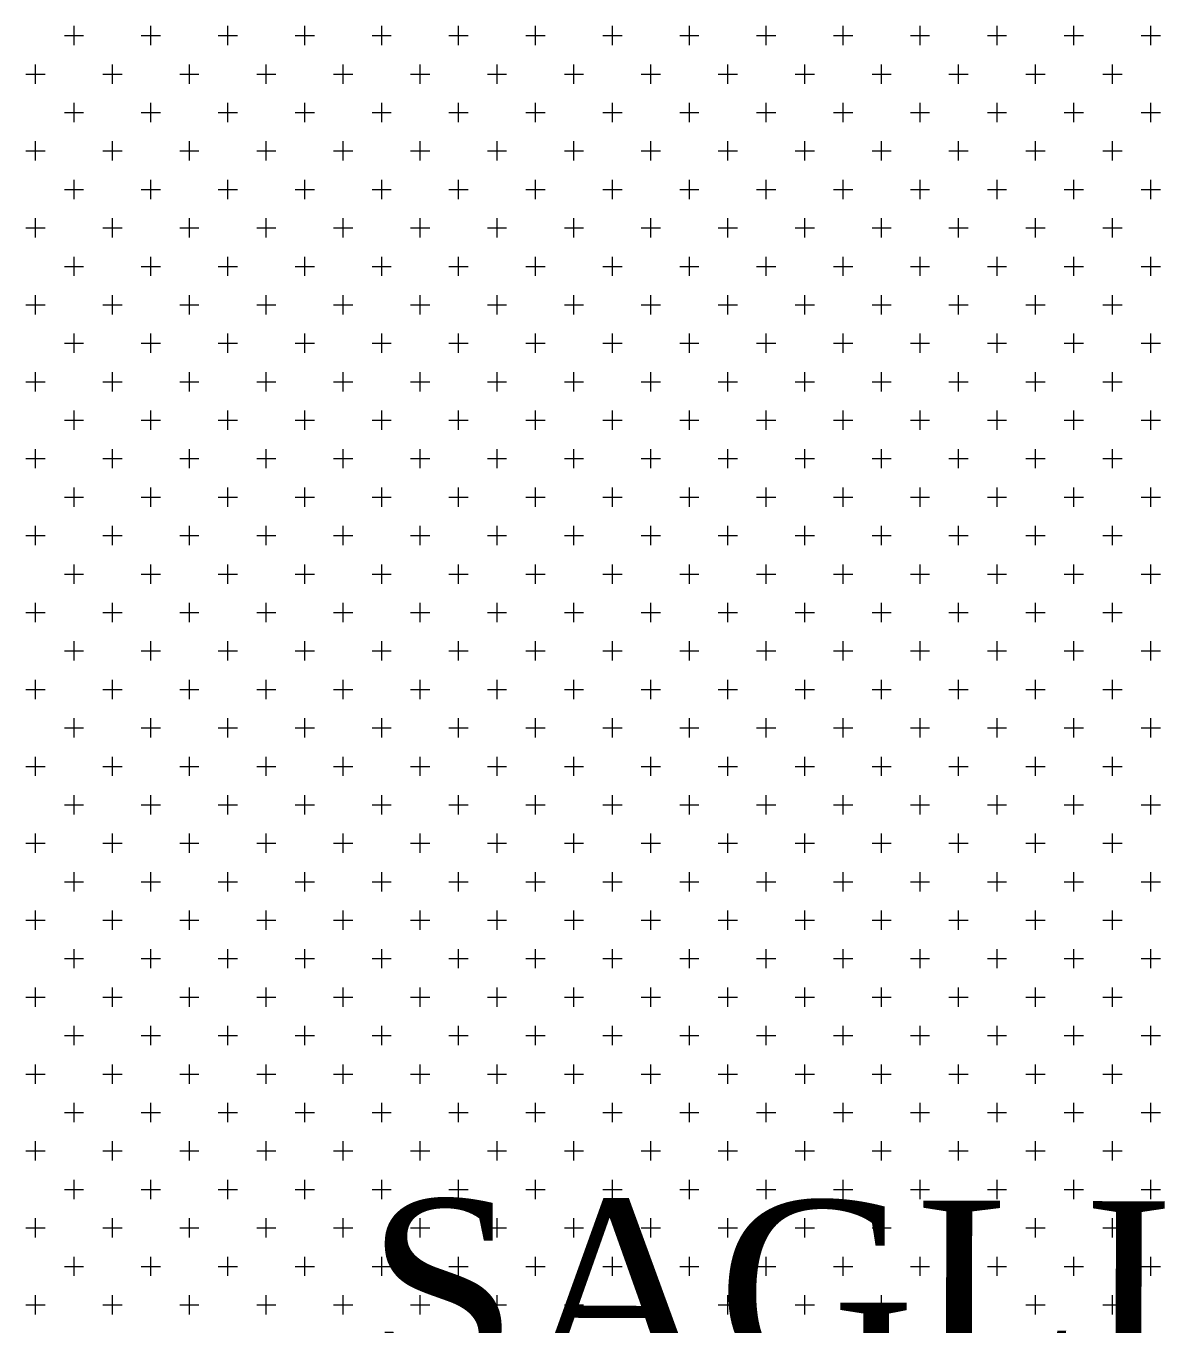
# Model space of a CAD drawing. Header units: metres. Extents: x 476631 to 477421, y 4483749 to 4484052.
# Drawn here: x 477095.18 to 477114.08, y 4483924.55 to 4483945.98 of the extents above; entities that cross this region are included whole.
import ezdxf

# ---------------------------------------------------------------- set-up
doc = ezdxf.new("R2010")
doc.units = ezdxf.units.M
doc.layers.add('PL_SAĞLIK', color=150, linetype='Continuous', lineweight=0)
doc.layers.add('SM_SEMBOL', color=18, linetype='Continuous', lineweight=0)
doc.styles.get("Standard").update_dxf_attribs({"font": 'TimesNewRoman.ttf'})

msp = doc.modelspace()

# ---------------------------------------------------------------- linework, layer by layer
at = {"layer": 'PL_SAĞLIK', "linetype": 'Continuous'}
for p, q in [((477095.82, 4483945.82), (477096.137, 4483945.82)), ((477095.979, 4483945.661), (477095.979, 4483945.979)), ((477097.09, 4483945.82), (477097.407, 4483945.82)), ((477097.249, 4483945.661), (477097.249, 4483945.979)), ((477098.36, 4483945.82), (477098.677, 4483945.82)), ((477098.519, 4483945.661), (477098.519, 4483945.979)), ((477099.63, 4483945.82), (477099.947, 4483945.82)), ((477099.789, 4483945.661), (477099.789, 4483945.979)), ((477100.9, 4483945.82), (477101.217, 4483945.82)), ((477101.059, 4483945.661), (477101.059, 4483945.979)), ((477102.17, 4483945.82), (477102.487, 4483945.82)), ((477102.329, 4483945.661), (477102.329, 4483945.979)), ((477103.44, 4483945.82), (477103.757, 4483945.82)), ((477103.599, 4483945.661), (477103.599, 4483945.979)), ((477104.71, 4483945.82), (477105.027, 4483945.82)), ((477104.869, 4483945.661), (477104.869, 4483945.979)), ((477105.98, 4483945.82), (477106.297, 4483945.82)), ((477106.139, 4483945.661), (477106.139, 4483945.979)), ((477107.25, 4483945.82), (477107.567, 4483945.82)), ((477107.409, 4483945.661), (477107.409, 4483945.979)), ((477108.52, 4483945.82), (477108.837, 4483945.82)), ((477108.679, 4483945.661), (477108.679, 4483945.979)), ((477109.79, 4483945.82), (477110.107, 4483945.82)), ((477109.949, 4483945.661), (477109.949, 4483945.979)), ((477111.06, 4483945.82), (477111.377, 4483945.82)), ((477111.219, 4483945.661), (477111.219, 4483945.979)), ((477112.33, 4483945.82), (477112.647, 4483945.82)), ((477112.489, 4483945.661), (477112.489, 4483945.979)), ((477113.6, 4483945.82), (477113.917, 4483945.82)), ((477113.759, 4483945.661), (477113.759, 4483945.979)), ((477095.185, 4483945.185), (477095.502, 4483945.185)), ((477095.344, 4483945.026), (477095.344, 4483945.344)), ((477096.455, 4483945.185), (477096.772, 4483945.185)), ((477096.614, 4483945.026), (477096.614, 4483945.344)), ((477097.725, 4483945.185), (477098.042, 4483945.185)), ((477097.884, 4483945.026), (477097.884, 4483945.344)), ((477098.995, 4483945.185), (477099.312, 4483945.185)), ((477099.154, 4483945.026), (477099.154, 4483945.344)), ((477100.265, 4483945.185), (477100.582, 4483945.185)), ((477100.424, 4483945.026), (477100.424, 4483945.344)), ((477101.535, 4483945.185), (477101.852, 4483945.185)), ((477101.694, 4483945.026), (477101.694, 4483945.344)), ((477102.805, 4483945.185), (477103.122, 4483945.185)), ((477102.964, 4483945.026), (477102.964, 4483945.344)), ((477104.075, 4483945.185), (477104.393, 4483945.185)), ((477104.234, 4483945.026), (477104.234, 4483945.344)), ((477105.345, 4483945.185), (477105.662, 4483945.185)), ((477105.504, 4483945.026), (477105.504, 4483945.344)), ((477106.615, 4483945.185), (477106.932, 4483945.185)), ((477106.774, 4483945.026), (477106.774, 4483945.344)), ((477107.885, 4483945.185), (477108.203, 4483945.185)), ((477108.044, 4483945.026), (477108.044, 4483945.344)), ((477109.155, 4483945.185), (477109.472, 4483945.185)), ((477109.314, 4483945.026), (477109.314, 4483945.344)), ((477110.425, 4483945.185), (477110.743, 4483945.185)), ((477110.584, 4483945.026), (477110.584, 4483945.344)), ((477111.695, 4483945.185), (477112.013, 4483945.185)), ((477111.854, 4483945.026), (477111.854, 4483945.344)), ((477112.965, 4483945.185), (477113.283, 4483945.185)), ((477113.124, 4483945.026), (477113.124, 4483945.344)), ((477095.979, 4483944.391), (477095.979, 4483944.709)), ((477097.249, 4483944.391), (477097.249, 4483944.709)), ((477098.519, 4483944.391), (477098.519, 4483944.709)), ((477099.789, 4483944.391), (477099.789, 4483944.709)), ((477101.059, 4483944.391), (477101.059, 4483944.709)), ((477102.329, 4483944.391), (477102.329, 4483944.709)), ((477103.599, 4483944.391), (477103.599, 4483944.709)), ((477104.869, 4483944.391), (477104.869, 4483944.709)), ((477106.139, 4483944.391), (477106.139, 4483944.709)), ((477107.409, 4483944.391), (477107.409, 4483944.709)), ((477108.679, 4483944.391), (477108.679, 4483944.709)), ((477109.949, 4483944.391), (477109.949, 4483944.709)), ((477111.219, 4483944.391), (477111.219, 4483944.709)), ((477112.489, 4483944.391), (477112.489, 4483944.709)), ((477113.759, 4483944.391), (477113.759, 4483944.709)), ((477095.82, 4483944.55), (477096.137, 4483944.55)), ((477097.09, 4483944.55), (477097.407, 4483944.55)), ((477098.36, 4483944.55), (477098.677, 4483944.55)), ((477099.63, 4483944.55), (477099.947, 4483944.55)), ((477100.9, 4483944.55), (477101.217, 4483944.55)), ((477102.17, 4483944.55), (477102.487, 4483944.55)), ((477103.44, 4483944.55), (477103.757, 4483944.55)), ((477104.71, 4483944.55), (477105.027, 4483944.55)), ((477105.98, 4483944.55), (477106.297, 4483944.55)), ((477107.25, 4483944.55), (477107.567, 4483944.55)), ((477108.52, 4483944.55), (477108.837, 4483944.55)), ((477109.79, 4483944.55), (477110.107, 4483944.55)), ((477111.06, 4483944.55), (477111.377, 4483944.55)), ((477112.33, 4483944.55), (477112.647, 4483944.55)), ((477113.6, 4483944.55), (477113.917, 4483944.55)), ((477095.344, 4483943.756), (477095.344, 4483944.074)), ((477096.614, 4483943.756), (477096.614, 4483944.074)), ((477097.884, 4483943.756), (477097.884, 4483944.074)), ((477099.154, 4483943.756), (477099.154, 4483944.074)), ((477100.424, 4483943.756), (477100.424, 4483944.074)), ((477101.694, 4483943.756), (477101.694, 4483944.074)), ((477102.964, 4483943.756), (477102.964, 4483944.074)), ((477104.234, 4483943.756), (477104.234, 4483944.074)), ((477105.504, 4483943.756), (477105.504, 4483944.074)), ((477106.774, 4483943.756), (477106.774, 4483944.074)), ((477108.044, 4483943.756), (477108.044, 4483944.074)), ((477109.314, 4483943.756), (477109.314, 4483944.074)), ((477110.584, 4483943.756), (477110.584, 4483944.074)), ((477111.854, 4483943.756), (477111.854, 4483944.074)), ((477113.124, 4483943.756), (477113.124, 4483944.074)), ((477095.185, 4483943.915), (477095.502, 4483943.915)), ((477096.455, 4483943.915), (477096.772, 4483943.915)), ((477097.725, 4483943.915), (477098.042, 4483943.915)), ((477098.995, 4483943.915), (477099.312, 4483943.915)), ((477100.265, 4483943.915), (477100.582, 4483943.915)), ((477101.535, 4483943.915), (477101.852, 4483943.915)), ((477102.805, 4483943.915), (477103.122, 4483943.915)), ((477104.075, 4483943.915), (477104.393, 4483943.915)), ((477105.345, 4483943.915), (477105.662, 4483943.915)), ((477106.615, 4483943.915), (477106.932, 4483943.915)), ((477107.885, 4483943.915), (477108.203, 4483943.915)), ((477109.155, 4483943.915), (477109.472, 4483943.915)), ((477110.425, 4483943.915), (477110.743, 4483943.915)), ((477111.695, 4483943.915), (477112.013, 4483943.915)), ((477112.965, 4483943.915), (477113.283, 4483943.915)), ((477095.979, 4483943.121), (477095.979, 4483943.439)), ((477097.249, 4483943.121), (477097.249, 4483943.439)), ((477098.519, 4483943.121), (477098.519, 4483943.439)), ((477099.789, 4483943.121), (477099.789, 4483943.439)), ((477101.059, 4483943.121), (477101.059, 4483943.439)), ((477102.329, 4483943.121), (477102.329, 4483943.439)), ((477103.599, 4483943.121), (477103.599, 4483943.439)), ((477104.869, 4483943.121), (477104.869, 4483943.439)), ((477106.139, 4483943.121), (477106.139, 4483943.439)), ((477107.409, 4483943.121), (477107.409, 4483943.439)), ((477108.679, 4483943.121), (477108.679, 4483943.439)), ((477109.949, 4483943.121), (477109.949, 4483943.439)), ((477111.219, 4483943.121), (477111.219, 4483943.439)), ((477112.489, 4483943.121), (477112.489, 4483943.439)), ((477113.759, 4483943.121), (477113.759, 4483943.439)), ((477095.82, 4483943.28), (477096.137, 4483943.28)), ((477097.09, 4483943.28), (477097.407, 4483943.28)), ((477098.36, 4483943.28), (477098.677, 4483943.28)), ((477099.63, 4483943.28), (477099.947, 4483943.28)), ((477100.9, 4483943.28), (477101.217, 4483943.28)), ((477102.17, 4483943.28), (477102.487, 4483943.28)), ((477103.44, 4483943.28), (477103.757, 4483943.28)), ((477104.71, 4483943.28), (477105.027, 4483943.28)), ((477105.98, 4483943.28), (477106.297, 4483943.28)), ((477107.25, 4483943.28), (477107.567, 4483943.28)), ((477108.52, 4483943.28), (477108.837, 4483943.28)), ((477109.79, 4483943.28), (477110.107, 4483943.28)), ((477111.06, 4483943.28), (477111.377, 4483943.28)), ((477112.33, 4483943.28), (477112.647, 4483943.28)), ((477113.6, 4483943.28), (477113.917, 4483943.28)), ((477095.344, 4483942.486), (477095.344, 4483942.804)), ((477096.614, 4483942.486), (477096.614, 4483942.804)), ((477097.884, 4483942.486), (477097.884, 4483942.804)), ((477099.154, 4483942.486), (477099.154, 4483942.804)), ((477100.424, 4483942.486), (477100.424, 4483942.804)), ((477101.694, 4483942.486), (477101.694, 4483942.804)), ((477102.964, 4483942.486), (477102.964, 4483942.804)), ((477104.234, 4483942.486), (477104.234, 4483942.804)), ((477105.504, 4483942.486), (477105.504, 4483942.804)), ((477106.774, 4483942.486), (477106.774, 4483942.804)), ((477108.044, 4483942.486), (477108.044, 4483942.804)), ((477109.314, 4483942.486), (477109.314, 4483942.804)), ((477110.584, 4483942.486), (477110.584, 4483942.804)), ((477111.854, 4483942.486), (477111.854, 4483942.804)), ((477113.124, 4483942.486), (477113.124, 4483942.804)), ((477095.185, 4483942.645), (477095.502, 4483942.645)), ((477096.455, 4483942.645), (477096.772, 4483942.645)), ((477097.725, 4483942.645), (477098.042, 4483942.645)), ((477098.995, 4483942.645), (477099.312, 4483942.645)), ((477100.265, 4483942.645), (477100.582, 4483942.645)), ((477101.535, 4483942.645), (477101.852, 4483942.645)), ((477102.805, 4483942.645), (477103.122, 4483942.645)), ((477104.075, 4483942.645), (477104.393, 4483942.645)), ((477105.345, 4483942.645), (477105.662, 4483942.645)), ((477106.615, 4483942.645), (477106.932, 4483942.645)), ((477107.885, 4483942.645), (477108.203, 4483942.645)), ((477109.155, 4483942.645), (477109.472, 4483942.645)), ((477110.425, 4483942.645), (477110.743, 4483942.645)), ((477111.695, 4483942.645), (477112.013, 4483942.645)), ((477112.965, 4483942.645), (477113.283, 4483942.645)), ((477095.979, 4483941.851), (477095.979, 4483942.169)), ((477097.249, 4483941.851), (477097.249, 4483942.169)), ((477098.519, 4483941.851), (477098.519, 4483942.169)), ((477099.789, 4483941.851), (477099.789, 4483942.169)), ((477101.059, 4483941.851), (477101.059, 4483942.169)), ((477102.329, 4483941.851), (477102.329, 4483942.169)), ((477103.599, 4483941.851), (477103.599, 4483942.169)), ((477104.869, 4483941.851), (477104.869, 4483942.169)), ((477106.139, 4483941.851), (477106.139, 4483942.169)), ((477107.409, 4483941.851), (477107.409, 4483942.169)), ((477108.679, 4483941.851), (477108.679, 4483942.169)), ((477109.949, 4483941.851), (477109.949, 4483942.169)), ((477111.219, 4483941.851), (477111.219, 4483942.169)), ((477112.489, 4483941.851), (477112.489, 4483942.169)), ((477113.759, 4483941.851), (477113.759, 4483942.169)), ((477095.82, 4483942.01), (477096.137, 4483942.01)), ((477097.09, 4483942.01), (477097.407, 4483942.01)), ((477098.36, 4483942.01), (477098.677, 4483942.01)), ((477099.63, 4483942.01), (477099.947, 4483942.01)), ((477100.9, 4483942.01), (477101.217, 4483942.01)), ((477102.17, 4483942.01), (477102.487, 4483942.01)), ((477103.44, 4483942.01), (477103.757, 4483942.01)), ((477104.71, 4483942.01), (477105.027, 4483942.01)), ((477105.98, 4483942.01), (477106.297, 4483942.01)), ((477107.25, 4483942.01), (477107.567, 4483942.01)), ((477108.52, 4483942.01), (477108.837, 4483942.01)), ((477109.79, 4483942.01), (477110.107, 4483942.01)), ((477111.06, 4483942.01), (477111.377, 4483942.01)), ((477112.33, 4483942.01), (477112.647, 4483942.01)), ((477113.6, 4483942.01), (477113.917, 4483942.01)), ((477095.344, 4483941.216), (477095.344, 4483941.534)), ((477096.614, 4483941.216), (477096.614, 4483941.534)), ((477097.884, 4483941.216), (477097.884, 4483941.534)), ((477099.154, 4483941.216), (477099.154, 4483941.534)), ((477100.424, 4483941.216), (477100.424, 4483941.534)), ((477101.694, 4483941.216), (477101.694, 4483941.534)), ((477102.964, 4483941.216), (477102.964, 4483941.534)), ((477104.234, 4483941.216), (477104.234, 4483941.534)), ((477105.504, 4483941.216), (477105.504, 4483941.534)), ((477106.774, 4483941.216), (477106.774, 4483941.534)), ((477108.044, 4483941.216), (477108.044, 4483941.534)), ((477109.314, 4483941.216), (477109.314, 4483941.534)), ((477110.584, 4483941.216), (477110.584, 4483941.534)), ((477111.854, 4483941.216), (477111.854, 4483941.534)), ((477113.124, 4483941.216), (477113.124, 4483941.534)), ((477095.185, 4483941.375), (477095.502, 4483941.375)), ((477096.455, 4483941.375), (477096.772, 4483941.375)), ((477097.725, 4483941.375), (477098.042, 4483941.375)), ((477098.995, 4483941.375), (477099.312, 4483941.375)), ((477100.265, 4483941.375), (477100.582, 4483941.375)), ((477101.535, 4483941.375), (477101.852, 4483941.375)), ((477102.805, 4483941.375), (477103.122, 4483941.375)), ((477104.075, 4483941.375), (477104.393, 4483941.375)), ((477105.345, 4483941.375), (477105.662, 4483941.375)), ((477106.615, 4483941.375), (477106.932, 4483941.375)), ((477107.885, 4483941.375), (477108.203, 4483941.375)), ((477109.155, 4483941.375), (477109.472, 4483941.375)), ((477110.425, 4483941.375), (477110.743, 4483941.375)), ((477111.695, 4483941.375), (477112.013, 4483941.375)), ((477112.965, 4483941.375), (477113.283, 4483941.375)), ((477095.979, 4483940.581), (477095.979, 4483940.899)), ((477097.249, 4483940.581), (477097.249, 4483940.899)), ((477098.519, 4483940.581), (477098.519, 4483940.899)), ((477099.789, 4483940.581), (477099.789, 4483940.899)), ((477101.059, 4483940.581), (477101.059, 4483940.899)), ((477102.329, 4483940.581), (477102.329, 4483940.899)), ((477103.599, 4483940.581), (477103.599, 4483940.899)), ((477104.869, 4483940.581), (477104.869, 4483940.899)), ((477106.139, 4483940.581), (477106.139, 4483940.899)), ((477107.409, 4483940.581), (477107.409, 4483940.899)), ((477108.679, 4483940.581), (477108.679, 4483940.899)), ((477109.949, 4483940.581), (477109.949, 4483940.899)), ((477111.219, 4483940.581), (477111.219, 4483940.899)), ((477112.489, 4483940.581), (477112.489, 4483940.899)), ((477113.759, 4483940.581), (477113.759, 4483940.899)), ((477095.82, 4483940.74), (477096.137, 4483940.74)), ((477097.09, 4483940.74), (477097.407, 4483940.74)), ((477098.36, 4483940.74), (477098.677, 4483940.74)), ((477099.63, 4483940.74), (477099.947, 4483940.74)), ((477100.9, 4483940.74), (477101.217, 4483940.74)), ((477102.17, 4483940.74), (477102.487, 4483940.74)), ((477103.44, 4483940.74), (477103.757, 4483940.74)), ((477104.71, 4483940.74), (477105.027, 4483940.74)), ((477105.98, 4483940.74), (477106.297, 4483940.74)), ((477107.25, 4483940.74), (477107.567, 4483940.74)), ((477108.52, 4483940.74), (477108.837, 4483940.74)), ((477109.79, 4483940.74), (477110.107, 4483940.74)), ((477111.06, 4483940.74), (477111.377, 4483940.74)), ((477112.33, 4483940.74), (477112.647, 4483940.74)), ((477113.6, 4483940.74), (477113.917, 4483940.74)), ((477095.344, 4483939.946), (477095.344, 4483940.264)), ((477096.614, 4483939.946), (477096.614, 4483940.264)), ((477097.884, 4483939.946), (477097.884, 4483940.264)), ((477099.154, 4483939.946), (477099.154, 4483940.264)), ((477100.424, 4483939.946), (477100.424, 4483940.264)), ((477101.694, 4483939.946), (477101.694, 4483940.264)), ((477102.964, 4483939.946), (477102.964, 4483940.264)), ((477104.234, 4483939.946), (477104.234, 4483940.264)), ((477105.504, 4483939.946), (477105.504, 4483940.264)), ((477106.774, 4483939.946), (477106.774, 4483940.264)), ((477108.044, 4483939.946), (477108.044, 4483940.264)), ((477109.314, 4483939.946), (477109.314, 4483940.264)), ((477110.584, 4483939.946), (477110.584, 4483940.264)), ((477111.854, 4483939.946), (477111.854, 4483940.264)), ((477113.124, 4483939.946), (477113.124, 4483940.264)), ((477095.185, 4483940.105), (477095.502, 4483940.105)), ((477096.455, 4483940.105), (477096.772, 4483940.105)), ((477097.725, 4483940.105), (477098.042, 4483940.105)), ((477098.995, 4483940.105), (477099.312, 4483940.105)), ((477100.265, 4483940.105), (477100.582, 4483940.105)), ((477101.535, 4483940.105), (477101.852, 4483940.105)), ((477102.805, 4483940.105), (477103.122, 4483940.105)), ((477104.075, 4483940.105), (477104.393, 4483940.105)), ((477105.345, 4483940.105), (477105.662, 4483940.105)), ((477106.615, 4483940.105), (477106.932, 4483940.105)), ((477107.885, 4483940.105), (477108.203, 4483940.105)), ((477109.155, 4483940.105), (477109.472, 4483940.105)), ((477110.425, 4483940.105), (477110.743, 4483940.105)), ((477111.695, 4483940.105), (477112.013, 4483940.105)), ((477112.965, 4483940.105), (477113.283, 4483940.105)), ((477095.979, 4483939.311), (477095.979, 4483939.629)), ((477097.249, 4483939.311), (477097.249, 4483939.629)), ((477098.519, 4483939.311), (477098.519, 4483939.629)), ((477099.789, 4483939.311), (477099.789, 4483939.629)), ((477101.059, 4483939.311), (477101.059, 4483939.629)), ((477102.329, 4483939.311), (477102.329, 4483939.629)), ((477103.599, 4483939.311), (477103.599, 4483939.629)), ((477104.869, 4483939.311), (477104.869, 4483939.629)), ((477106.139, 4483939.311), (477106.139, 4483939.629)), ((477107.409, 4483939.311), (477107.409, 4483939.629)), ((477108.679, 4483939.311), (477108.679, 4483939.629)), ((477109.949, 4483939.311), (477109.949, 4483939.629)), ((477111.219, 4483939.311), (477111.219, 4483939.629)), ((477112.489, 4483939.311), (477112.489, 4483939.629)), ((477113.759, 4483939.311), (477113.759, 4483939.629)), ((477095.82, 4483939.47), (477096.137, 4483939.47)), ((477097.09, 4483939.47), (477097.407, 4483939.47)), ((477098.36, 4483939.47), (477098.677, 4483939.47)), ((477099.63, 4483939.47), (477099.947, 4483939.47)), ((477100.9, 4483939.47), (477101.217, 4483939.47)), ((477102.17, 4483939.47), (477102.487, 4483939.47)), ((477103.44, 4483939.47), (477103.757, 4483939.47)), ((477104.71, 4483939.47), (477105.027, 4483939.47)), ((477105.98, 4483939.47), (477106.297, 4483939.47)), ((477107.25, 4483939.47), (477107.567, 4483939.47)), ((477108.52, 4483939.47), (477108.837, 4483939.47)), ((477109.79, 4483939.47), (477110.107, 4483939.47)), ((477111.06, 4483939.47), (477111.377, 4483939.47)), ((477112.33, 4483939.47), (477112.647, 4483939.47)), ((477113.6, 4483939.47), (477113.917, 4483939.47)), ((477095.344, 4483938.676), (477095.344, 4483938.994)), ((477096.614, 4483938.676), (477096.614, 4483938.994)), ((477097.884, 4483938.676), (477097.884, 4483938.994)), ((477099.154, 4483938.676), (477099.154, 4483938.994)), ((477100.424, 4483938.676), (477100.424, 4483938.994)), ((477101.694, 4483938.676), (477101.694, 4483938.994)), ((477102.964, 4483938.676), (477102.964, 4483938.994)), ((477104.234, 4483938.676), (477104.234, 4483938.994)), ((477105.504, 4483938.676), (477105.504, 4483938.994)), ((477106.774, 4483938.676), (477106.774, 4483938.994)), ((477108.044, 4483938.676), (477108.044, 4483938.994)), ((477109.314, 4483938.676), (477109.314, 4483938.994)), ((477110.584, 4483938.676), (477110.584, 4483938.994)), ((477111.854, 4483938.676), (477111.854, 4483938.994)), ((477113.124, 4483938.676), (477113.124, 4483938.994)), ((477095.185, 4483938.835), (477095.502, 4483938.835)), ((477096.455, 4483938.835), (477096.772, 4483938.835)), ((477097.725, 4483938.835), (477098.042, 4483938.835)), ((477098.995, 4483938.835), (477099.312, 4483938.835)), ((477100.265, 4483938.835), (477100.582, 4483938.835)), ((477101.535, 4483938.835), (477101.852, 4483938.835)), ((477102.805, 4483938.835), (477103.122, 4483938.835)), ((477104.075, 4483938.835), (477104.393, 4483938.835)), ((477105.345, 4483938.835), (477105.662, 4483938.835)), ((477106.615, 4483938.835), (477106.932, 4483938.835)), ((477107.885, 4483938.835), (477108.203, 4483938.835)), ((477109.155, 4483938.835), (477109.472, 4483938.835)), ((477110.425, 4483938.835), (477110.743, 4483938.835)), ((477111.695, 4483938.835), (477112.013, 4483938.835)), ((477112.965, 4483938.835), (477113.283, 4483938.835)), ((477095.979, 4483938.041), (477095.979, 4483938.359)), ((477097.249, 4483938.041), (477097.249, 4483938.359)), ((477098.519, 4483938.041), (477098.519, 4483938.359)), ((477099.789, 4483938.041), (477099.789, 4483938.359)), ((477101.059, 4483938.041), (477101.059, 4483938.359)), ((477102.329, 4483938.041), (477102.329, 4483938.359)), ((477103.599, 4483938.041), (477103.599, 4483938.359)), ((477104.869, 4483938.041), (477104.869, 4483938.359)), ((477106.139, 4483938.041), (477106.139, 4483938.359)), ((477107.409, 4483938.041), (477107.409, 4483938.359)), ((477108.679, 4483938.041), (477108.679, 4483938.359)), ((477109.949, 4483938.041), (477109.949, 4483938.359)), ((477111.219, 4483938.041), (477111.219, 4483938.359)), ((477112.489, 4483938.041), (477112.489, 4483938.359)), ((477113.759, 4483938.041), (477113.759, 4483938.359)), ((477095.82, 4483938.2), (477096.137, 4483938.2)), ((477097.09, 4483938.2), (477097.407, 4483938.2)), ((477098.36, 4483938.2), (477098.677, 4483938.2)), ((477099.63, 4483938.2), (477099.947, 4483938.2)), ((477100.9, 4483938.2), (477101.217, 4483938.2)), ((477102.17, 4483938.2), (477102.487, 4483938.2)), ((477103.44, 4483938.2), (477103.757, 4483938.2)), ((477104.71, 4483938.2), (477105.027, 4483938.2)), ((477105.98, 4483938.2), (477106.297, 4483938.2)), ((477107.25, 4483938.2), (477107.567, 4483938.2)), ((477108.52, 4483938.2), (477108.837, 4483938.2)), ((477109.79, 4483938.2), (477110.107, 4483938.2)), ((477111.06, 4483938.2), (477111.377, 4483938.2)), ((477112.33, 4483938.2), (477112.647, 4483938.2)), ((477113.6, 4483938.2), (477113.917, 4483938.2)), ((477095.344, 4483937.406), (477095.344, 4483937.724)), ((477096.614, 4483937.406), (477096.614, 4483937.724)), ((477097.884, 4483937.406), (477097.884, 4483937.724)), ((477099.154, 4483937.406), (477099.154, 4483937.724)), ((477100.424, 4483937.406), (477100.424, 4483937.724)), ((477101.694, 4483937.406), (477101.694, 4483937.724)), ((477102.964, 4483937.406), (477102.964, 4483937.724)), ((477104.234, 4483937.406), (477104.234, 4483937.724)), ((477105.504, 4483937.406), (477105.504, 4483937.724)), ((477106.774, 4483937.406), (477106.774, 4483937.724)), ((477108.044, 4483937.406), (477108.044, 4483937.724)), ((477109.314, 4483937.406), (477109.314, 4483937.724)), ((477110.584, 4483937.406), (477110.584, 4483937.724)), ((477111.854, 4483937.406), (477111.854, 4483937.724)), ((477113.124, 4483937.406), (477113.124, 4483937.724)), ((477095.185, 4483937.565), (477095.502, 4483937.565)), ((477096.455, 4483937.565), (477096.772, 4483937.565)), ((477097.725, 4483937.565), (477098.042, 4483937.565)), ((477098.995, 4483937.565), (477099.312, 4483937.565)), ((477100.265, 4483937.565), (477100.582, 4483937.565)), ((477101.535, 4483937.565), (477101.852, 4483937.565)), ((477102.805, 4483937.565), (477103.122, 4483937.565)), ((477104.075, 4483937.565), (477104.393, 4483937.565)), ((477105.345, 4483937.565), (477105.662, 4483937.565)), ((477106.615, 4483937.565), (477106.932, 4483937.565)), ((477107.885, 4483937.565), (477108.203, 4483937.565)), ((477109.155, 4483937.565), (477109.472, 4483937.565)), ((477110.425, 4483937.565), (477110.743, 4483937.565)), ((477111.695, 4483937.565), (477112.013, 4483937.565)), ((477112.965, 4483937.565), (477113.283, 4483937.565)), ((477095.979, 4483936.771), (477095.979, 4483937.089)), ((477097.249, 4483936.771), (477097.249, 4483937.089)), ((477098.519, 4483936.771), (477098.519, 4483937.089)), ((477099.789, 4483936.771), (477099.789, 4483937.089)), ((477101.059, 4483936.771), (477101.059, 4483937.089)), ((477102.329, 4483936.771), (477102.329, 4483937.089)), ((477103.599, 4483936.771), (477103.599, 4483937.089)), ((477104.869, 4483936.771), (477104.869, 4483937.089)), ((477106.139, 4483936.771), (477106.139, 4483937.089)), ((477107.409, 4483936.771), (477107.409, 4483937.089)), ((477108.679, 4483936.771), (477108.679, 4483937.089)), ((477109.949, 4483936.771), (477109.949, 4483937.089)), ((477111.219, 4483936.771), (477111.219, 4483937.089)), ((477112.489, 4483936.771), (477112.489, 4483937.089)), ((477113.759, 4483936.771), (477113.759, 4483937.089)), ((477095.82, 4483936.93), (477096.137, 4483936.93)), ((477097.09, 4483936.93), (477097.407, 4483936.93)), ((477098.36, 4483936.93), (477098.677, 4483936.93)), ((477099.63, 4483936.93), (477099.947, 4483936.93)), ((477100.9, 4483936.93), (477101.217, 4483936.93)), ((477102.17, 4483936.93), (477102.487, 4483936.93)), ((477103.44, 4483936.93), (477103.757, 4483936.93)), ((477104.71, 4483936.93), (477105.027, 4483936.93)), ((477105.98, 4483936.93), (477106.297, 4483936.93)), ((477107.25, 4483936.93), (477107.567, 4483936.93)), ((477108.52, 4483936.93), (477108.837, 4483936.93)), ((477109.79, 4483936.93), (477110.107, 4483936.93)), ((477111.06, 4483936.93), (477111.377, 4483936.93)), ((477112.33, 4483936.93), (477112.647, 4483936.93)), ((477113.6, 4483936.93), (477113.917, 4483936.93)), ((477095.344, 4483936.136), (477095.344, 4483936.454)), ((477096.614, 4483936.136), (477096.614, 4483936.454)), ((477097.884, 4483936.136), (477097.884, 4483936.454)), ((477099.154, 4483936.136), (477099.154, 4483936.454)), ((477100.424, 4483936.136), (477100.424, 4483936.454)), ((477101.694, 4483936.136), (477101.694, 4483936.454)), ((477102.964, 4483936.136), (477102.964, 4483936.454)), ((477104.234, 4483936.136), (477104.234, 4483936.454)), ((477105.504, 4483936.136), (477105.504, 4483936.454)), ((477106.774, 4483936.136), (477106.774, 4483936.454)), ((477108.044, 4483936.136), (477108.044, 4483936.454)), ((477109.314, 4483936.136), (477109.314, 4483936.454)), ((477110.584, 4483936.136), (477110.584, 4483936.454)), ((477111.854, 4483936.136), (477111.854, 4483936.454)), ((477113.124, 4483936.136), (477113.124, 4483936.454)), ((477095.185, 4483936.295), (477095.502, 4483936.295)), ((477096.455, 4483936.295), (477096.772, 4483936.295)), ((477097.725, 4483936.295), (477098.042, 4483936.295)), ((477098.995, 4483936.295), (477099.312, 4483936.295)), ((477100.265, 4483936.295), (477100.582, 4483936.295)), ((477101.535, 4483936.295), (477101.852, 4483936.295)), ((477102.805, 4483936.295), (477103.122, 4483936.295)), ((477104.075, 4483936.295), (477104.393, 4483936.295)), ((477105.345, 4483936.295), (477105.662, 4483936.295)), ((477106.615, 4483936.295), (477106.932, 4483936.295)), ((477107.885, 4483936.295), (477108.203, 4483936.295)), ((477109.155, 4483936.295), (477109.472, 4483936.295)), ((477110.425, 4483936.295), (477110.743, 4483936.295)), ((477111.695, 4483936.295), (477112.013, 4483936.295)), ((477112.965, 4483936.295), (477113.283, 4483936.295)), ((477095.979, 4483935.501), (477095.979, 4483935.819)), ((477097.249, 4483935.501), (477097.249, 4483935.819)), ((477098.519, 4483935.501), (477098.519, 4483935.819)), ((477099.789, 4483935.501), (477099.789, 4483935.819)), ((477101.059, 4483935.501), (477101.059, 4483935.819)), ((477102.329, 4483935.501), (477102.329, 4483935.819)), ((477103.599, 4483935.501), (477103.599, 4483935.819)), ((477104.869, 4483935.501), (477104.869, 4483935.819)), ((477106.139, 4483935.501), (477106.139, 4483935.819)), ((477107.409, 4483935.501), (477107.409, 4483935.819)), ((477108.679, 4483935.501), (477108.679, 4483935.819)), ((477109.949, 4483935.501), (477109.949, 4483935.819)), ((477111.219, 4483935.501), (477111.219, 4483935.819)), ((477112.489, 4483935.501), (477112.489, 4483935.819)), ((477113.759, 4483935.501), (477113.759, 4483935.819)), ((477095.82, 4483935.66), (477096.137, 4483935.66)), ((477097.09, 4483935.66), (477097.407, 4483935.66)), ((477098.36, 4483935.66), (477098.677, 4483935.66)), ((477099.63, 4483935.66), (477099.947, 4483935.66)), ((477100.9, 4483935.66), (477101.217, 4483935.66)), ((477102.17, 4483935.66), (477102.487, 4483935.66)), ((477103.44, 4483935.66), (477103.757, 4483935.66)), ((477104.71, 4483935.66), (477105.027, 4483935.66)), ((477105.98, 4483935.66), (477106.297, 4483935.66)), ((477107.25, 4483935.66), (477107.567, 4483935.66)), ((477108.52, 4483935.66), (477108.837, 4483935.66)), ((477109.79, 4483935.66), (477110.107, 4483935.66)), ((477111.06, 4483935.66), (477111.377, 4483935.66)), ((477112.33, 4483935.66), (477112.647, 4483935.66)), ((477113.6, 4483935.66), (477113.917, 4483935.66)), ((477095.344, 4483934.866), (477095.344, 4483935.184)), ((477096.614, 4483934.866), (477096.614, 4483935.184)), ((477097.884, 4483934.866), (477097.884, 4483935.184)), ((477099.154, 4483934.866), (477099.154, 4483935.184)), ((477100.424, 4483934.866), (477100.424, 4483935.184)), ((477101.694, 4483934.866), (477101.694, 4483935.184)), ((477102.964, 4483934.866), (477102.964, 4483935.184)), ((477104.234, 4483934.866), (477104.234, 4483935.184)), ((477105.504, 4483934.866), (477105.504, 4483935.184)), ((477106.774, 4483934.866), (477106.774, 4483935.184)), ((477108.044, 4483934.866), (477108.044, 4483935.184)), ((477109.314, 4483934.866), (477109.314, 4483935.184)), ((477110.584, 4483934.866), (477110.584, 4483935.184)), ((477111.854, 4483934.866), (477111.854, 4483935.184)), ((477113.124, 4483934.866), (477113.124, 4483935.184)), ((477095.185, 4483935.025), (477095.502, 4483935.025)), ((477096.455, 4483935.025), (477096.772, 4483935.025)), ((477097.725, 4483935.025), (477098.042, 4483935.025)), ((477098.995, 4483935.025), (477099.312, 4483935.025)), ((477100.265, 4483935.025), (477100.582, 4483935.025)), ((477101.535, 4483935.025), (477101.852, 4483935.025)), ((477102.805, 4483935.025), (477103.122, 4483935.025)), ((477104.075, 4483935.025), (477104.393, 4483935.025)), ((477105.345, 4483935.025), (477105.662, 4483935.025)), ((477106.615, 4483935.025), (477106.932, 4483935.025)), ((477107.885, 4483935.025), (477108.203, 4483935.025)), ((477109.155, 4483935.025), (477109.472, 4483935.025)), ((477110.425, 4483935.025), (477110.743, 4483935.025)), ((477111.695, 4483935.025), (477112.013, 4483935.025)), ((477112.965, 4483935.025), (477113.283, 4483935.025)), ((477095.979, 4483934.231), (477095.979, 4483934.549)), ((477097.249, 4483934.231), (477097.249, 4483934.549)), ((477098.519, 4483934.231), (477098.519, 4483934.549)), ((477099.789, 4483934.231), (477099.789, 4483934.549)), ((477101.059, 4483934.231), (477101.059, 4483934.549)), ((477102.329, 4483934.231), (477102.329, 4483934.549)), ((477103.599, 4483934.231), (477103.599, 4483934.549)), ((477104.869, 4483934.231), (477104.869, 4483934.549)), ((477106.139, 4483934.231), (477106.139, 4483934.549)), ((477107.409, 4483934.231), (477107.409, 4483934.549)), ((477108.679, 4483934.231), (477108.679, 4483934.549)), ((477109.949, 4483934.231), (477109.949, 4483934.549)), ((477111.219, 4483934.231), (477111.219, 4483934.549)), ((477112.489, 4483934.231), (477112.489, 4483934.549)), ((477113.759, 4483934.231), (477113.759, 4483934.549)), ((477095.82, 4483934.39), (477096.137, 4483934.39)), ((477097.09, 4483934.39), (477097.407, 4483934.39)), ((477098.36, 4483934.39), (477098.677, 4483934.39)), ((477099.63, 4483934.39), (477099.947, 4483934.39)), ((477100.9, 4483934.39), (477101.217, 4483934.39)), ((477102.17, 4483934.39), (477102.487, 4483934.39)), ((477103.44, 4483934.39), (477103.757, 4483934.39)), ((477104.71, 4483934.39), (477105.027, 4483934.39)), ((477105.98, 4483934.39), (477106.297, 4483934.39)), ((477107.25, 4483934.39), (477107.567, 4483934.39)), ((477108.52, 4483934.39), (477108.837, 4483934.39)), ((477109.79, 4483934.39), (477110.107, 4483934.39)), ((477111.06, 4483934.39), (477111.377, 4483934.39)), ((477112.33, 4483934.39), (477112.647, 4483934.39)), ((477113.6, 4483934.39), (477113.917, 4483934.39)), ((477095.344, 4483933.596), (477095.344, 4483933.914)), ((477096.614, 4483933.596), (477096.614, 4483933.914)), ((477097.884, 4483933.596), (477097.884, 4483933.914)), ((477099.154, 4483933.596), (477099.154, 4483933.914)), ((477100.424, 4483933.596), (477100.424, 4483933.914)), ((477101.694, 4483933.596), (477101.694, 4483933.914)), ((477102.964, 4483933.596), (477102.964, 4483933.914)), ((477104.234, 4483933.596), (477104.234, 4483933.914)), ((477105.504, 4483933.596), (477105.504, 4483933.914)), ((477106.774, 4483933.596), (477106.774, 4483933.914)), ((477108.044, 4483933.596), (477108.044, 4483933.914)), ((477109.314, 4483933.596), (477109.314, 4483933.914)), ((477110.584, 4483933.596), (477110.584, 4483933.914)), ((477111.854, 4483933.596), (477111.854, 4483933.914)), ((477113.124, 4483933.596), (477113.124, 4483933.914)), ((477095.185, 4483933.755), (477095.502, 4483933.755)), ((477096.455, 4483933.755), (477096.772, 4483933.755)), ((477097.725, 4483933.755), (477098.042, 4483933.755)), ((477098.995, 4483933.755), (477099.312, 4483933.755)), ((477100.265, 4483933.755), (477100.582, 4483933.755)), ((477101.535, 4483933.755), (477101.852, 4483933.755)), ((477102.805, 4483933.755), (477103.122, 4483933.755)), ((477104.075, 4483933.755), (477104.393, 4483933.755)), ((477105.345, 4483933.755), (477105.662, 4483933.755)), ((477106.615, 4483933.755), (477106.932, 4483933.755)), ((477107.885, 4483933.755), (477108.203, 4483933.755)), ((477109.155, 4483933.755), (477109.472, 4483933.755)), ((477110.425, 4483933.755), (477110.743, 4483933.755)), ((477111.695, 4483933.755), (477112.013, 4483933.755)), ((477112.965, 4483933.755), (477113.283, 4483933.755)), ((477095.979, 4483932.961), (477095.979, 4483933.279)), ((477097.249, 4483932.961), (477097.249, 4483933.279)), ((477098.519, 4483932.961), (477098.519, 4483933.279)), ((477099.789, 4483932.961), (477099.789, 4483933.279)), ((477101.059, 4483932.961), (477101.059, 4483933.279)), ((477102.329, 4483932.961), (477102.329, 4483933.279)), ((477103.599, 4483932.961), (477103.599, 4483933.279)), ((477104.869, 4483932.961), (477104.869, 4483933.279)), ((477106.139, 4483932.961), (477106.139, 4483933.279)), ((477107.409, 4483932.961), (477107.409, 4483933.279)), ((477108.679, 4483932.961), (477108.679, 4483933.279)), ((477109.949, 4483932.961), (477109.949, 4483933.279)), ((477111.219, 4483932.961), (477111.219, 4483933.279)), ((477112.489, 4483932.961), (477112.489, 4483933.279)), ((477113.759, 4483932.961), (477113.759, 4483933.279)), ((477095.82, 4483933.12), (477096.137, 4483933.12)), ((477097.09, 4483933.12), (477097.407, 4483933.12)), ((477098.36, 4483933.12), (477098.677, 4483933.12)), ((477099.63, 4483933.12), (477099.947, 4483933.12)), ((477100.9, 4483933.12), (477101.217, 4483933.12)), ((477102.17, 4483933.12), (477102.487, 4483933.12)), ((477103.44, 4483933.12), (477103.757, 4483933.12)), ((477104.71, 4483933.12), (477105.027, 4483933.12)), ((477105.98, 4483933.12), (477106.297, 4483933.12)), ((477107.25, 4483933.12), (477107.567, 4483933.12)), ((477108.52, 4483933.12), (477108.837, 4483933.12)), ((477109.79, 4483933.12), (477110.107, 4483933.12)), ((477111.06, 4483933.12), (477111.377, 4483933.12)), ((477112.33, 4483933.12), (477112.647, 4483933.12)), ((477113.6, 4483933.12), (477113.917, 4483933.12)), ((477095.344, 4483932.326), (477095.344, 4483932.644)), ((477096.614, 4483932.326), (477096.614, 4483932.644)), ((477097.884, 4483932.326), (477097.884, 4483932.644)), ((477099.154, 4483932.326), (477099.154, 4483932.644)), ((477100.424, 4483932.326), (477100.424, 4483932.644)), ((477101.694, 4483932.326), (477101.694, 4483932.644)), ((477102.964, 4483932.326), (477102.964, 4483932.644)), ((477104.234, 4483932.326), (477104.234, 4483932.644)), ((477105.504, 4483932.326), (477105.504, 4483932.644)), ((477106.774, 4483932.326), (477106.774, 4483932.644)), ((477108.044, 4483932.326), (477108.044, 4483932.644)), ((477109.314, 4483932.326), (477109.314, 4483932.644)), ((477110.584, 4483932.326), (477110.584, 4483932.644)), ((477111.854, 4483932.326), (477111.854, 4483932.644)), ((477113.124, 4483932.326), (477113.124, 4483932.644)), ((477095.185, 4483932.485), (477095.502, 4483932.485)), ((477096.455, 4483932.485), (477096.772, 4483932.485)), ((477097.725, 4483932.485), (477098.042, 4483932.485)), ((477098.995, 4483932.485), (477099.312, 4483932.485)), ((477100.265, 4483932.485), (477100.582, 4483932.485)), ((477101.535, 4483932.485), (477101.852, 4483932.485)), ((477102.805, 4483932.485), (477103.122, 4483932.485)), ((477104.075, 4483932.485), (477104.393, 4483932.485)), ((477105.345, 4483932.485), (477105.662, 4483932.485)), ((477106.615, 4483932.485), (477106.932, 4483932.485)), ((477107.885, 4483932.485), (477108.203, 4483932.485)), ((477109.155, 4483932.485), (477109.472, 4483932.485)), ((477110.425, 4483932.485), (477110.743, 4483932.485)), ((477111.695, 4483932.485), (477112.013, 4483932.485)), ((477112.965, 4483932.485), (477113.283, 4483932.485)), ((477095.82, 4483931.85), (477096.137, 4483931.85)), ((477095.979, 4483931.691), (477095.979, 4483932.009)), ((477097.09, 4483931.85), (477097.407, 4483931.85)), ((477097.249, 4483931.691), (477097.249, 4483932.009)), ((477098.36, 4483931.85), (477098.677, 4483931.85)), ((477098.519, 4483931.691), (477098.519, 4483932.009)), ((477099.63, 4483931.85), (477099.947, 4483931.85)), ((477099.789, 4483931.691), (477099.789, 4483932.009)), ((477100.9, 4483931.85), (477101.217, 4483931.85)), ((477101.059, 4483931.691), (477101.059, 4483932.009)), ((477102.17, 4483931.85), (477102.487, 4483931.85)), ((477102.329, 4483931.691), (477102.329, 4483932.009)), ((477103.44, 4483931.85), (477103.757, 4483931.85)), ((477103.599, 4483931.691), (477103.599, 4483932.009)), ((477104.71, 4483931.85), (477105.027, 4483931.85)), ((477104.869, 4483931.691), (477104.869, 4483932.009)), ((477105.98, 4483931.85), (477106.297, 4483931.85)), ((477106.139, 4483931.691), (477106.139, 4483932.009)), ((477107.25, 4483931.85), (477107.567, 4483931.85)), ((477107.409, 4483931.691), (477107.409, 4483932.009)), ((477108.52, 4483931.85), (477108.837, 4483931.85)), ((477108.679, 4483931.691), (477108.679, 4483932.009)), ((477109.79, 4483931.85), (477110.107, 4483931.85)), ((477109.949, 4483931.691), (477109.949, 4483932.009)), ((477111.06, 4483931.85), (477111.377, 4483931.85)), ((477111.219, 4483931.691), (477111.219, 4483932.009)), ((477112.33, 4483931.85), (477112.647, 4483931.85)), ((477112.489, 4483931.691), (477112.489, 4483932.009)), ((477113.6, 4483931.85), (477113.917, 4483931.85)), ((477113.759, 4483931.691), (477113.759, 4483932.009)), ((477095.185, 4483931.215), (477095.502, 4483931.215)), ((477095.344, 4483931.056), (477095.344, 4483931.374)), ((477096.455, 4483931.215), (477096.772, 4483931.215)), ((477096.614, 4483931.056), (477096.614, 4483931.374)), ((477097.725, 4483931.215), (477098.042, 4483931.215)), ((477097.884, 4483931.056), (477097.884, 4483931.374)), ((477098.995, 4483931.215), (477099.312, 4483931.215)), ((477099.154, 4483931.056), (477099.154, 4483931.374)), ((477100.265, 4483931.215), (477100.582, 4483931.215)), ((477100.424, 4483931.056), (477100.424, 4483931.374)), ((477101.535, 4483931.215), (477101.852, 4483931.215)), ((477101.694, 4483931.056), (477101.694, 4483931.374)), ((477102.805, 4483931.215), (477103.122, 4483931.215)), ((477102.964, 4483931.056), (477102.964, 4483931.374)), ((477104.075, 4483931.215), (477104.393, 4483931.215)), ((477104.234, 4483931.056), (477104.234, 4483931.374)), ((477105.345, 4483931.215), (477105.662, 4483931.215)), ((477105.504, 4483931.056), (477105.504, 4483931.374)), ((477106.615, 4483931.215), (477106.932, 4483931.215)), ((477106.774, 4483931.056), (477106.774, 4483931.374)), ((477107.885, 4483931.215), (477108.203, 4483931.215)), ((477108.044, 4483931.056), (477108.044, 4483931.374)), ((477109.155, 4483931.215), (477109.472, 4483931.215)), ((477109.314, 4483931.056), (477109.314, 4483931.374)), ((477110.425, 4483931.215), (477110.743, 4483931.215)), ((477110.584, 4483931.056), (477110.584, 4483931.374)), ((477111.695, 4483931.215), (477112.013, 4483931.215)), ((477111.854, 4483931.056), (477111.854, 4483931.374)), ((477112.965, 4483931.215), (477113.283, 4483931.215)), ((477113.124, 4483931.056), (477113.124, 4483931.374)), ((477095.82, 4483930.58), (477096.137, 4483930.58)), ((477095.979, 4483930.421), (477095.979, 4483930.739)), ((477097.09, 4483930.58), (477097.407, 4483930.58)), ((477097.249, 4483930.421), (477097.249, 4483930.739)), ((477098.36, 4483930.58), (477098.677, 4483930.58)), ((477098.519, 4483930.421), (477098.519, 4483930.739)), ((477099.63, 4483930.58), (477099.947, 4483930.58)), ((477099.789, 4483930.421), (477099.789, 4483930.739)), ((477100.9, 4483930.58), (477101.217, 4483930.58)), ((477101.059, 4483930.421), (477101.059, 4483930.739)), ((477102.17, 4483930.58), (477102.487, 4483930.58)), ((477102.329, 4483930.421), (477102.329, 4483930.739)), ((477103.44, 4483930.58), (477103.757, 4483930.58)), ((477103.599, 4483930.421), (477103.599, 4483930.739)), ((477104.71, 4483930.58), (477105.027, 4483930.58)), ((477104.869, 4483930.421), (477104.869, 4483930.739)), ((477105.98, 4483930.58), (477106.297, 4483930.58)), ((477106.139, 4483930.421), (477106.139, 4483930.739)), ((477107.25, 4483930.58), (477107.567, 4483930.58)), ((477107.409, 4483930.421), (477107.409, 4483930.739)), ((477108.52, 4483930.58), (477108.837, 4483930.58)), ((477108.679, 4483930.421), (477108.679, 4483930.739)), ((477109.79, 4483930.58), (477110.107, 4483930.58)), ((477109.949, 4483930.421), (477109.949, 4483930.739)), ((477111.06, 4483930.58), (477111.377, 4483930.58)), ((477111.219, 4483930.421), (477111.219, 4483930.739)), ((477112.33, 4483930.58), (477112.647, 4483930.58)), ((477112.489, 4483930.421), (477112.489, 4483930.739)), ((477113.6, 4483930.58), (477113.917, 4483930.58)), ((477113.759, 4483930.421), (477113.759, 4483930.739)), ((477095.185, 4483929.945), (477095.502, 4483929.945)), ((477095.344, 4483929.786), (477095.344, 4483930.104)), ((477096.455, 4483929.945), (477096.772, 4483929.945)), ((477096.614, 4483929.786), (477096.614, 4483930.104)), ((477097.725, 4483929.945), (477098.042, 4483929.945)), ((477097.884, 4483929.786), (477097.884, 4483930.104)), ((477098.995, 4483929.945), (477099.312, 4483929.945)), ((477099.154, 4483929.786), (477099.154, 4483930.104)), ((477100.265, 4483929.945), (477100.582, 4483929.945)), ((477100.424, 4483929.786), (477100.424, 4483930.104)), ((477101.535, 4483929.945), (477101.852, 4483929.945)), ((477101.694, 4483929.786), (477101.694, 4483930.104)), ((477102.805, 4483929.945), (477103.122, 4483929.945)), ((477102.964, 4483929.786), (477102.964, 4483930.104)), ((477104.075, 4483929.945), (477104.393, 4483929.945)), ((477104.234, 4483929.786), (477104.234, 4483930.104)), ((477105.345, 4483929.945), (477105.662, 4483929.945)), ((477105.504, 4483929.786), (477105.504, 4483930.104)), ((477106.615, 4483929.945), (477106.932, 4483929.945)), ((477106.774, 4483929.786), (477106.774, 4483930.104)), ((477107.885, 4483929.945), (477108.203, 4483929.945)), ((477108.044, 4483929.786), (477108.044, 4483930.104)), ((477109.155, 4483929.945), (477109.472, 4483929.945)), ((477109.314, 4483929.786), (477109.314, 4483930.104)), ((477110.425, 4483929.945), (477110.743, 4483929.945)), ((477110.584, 4483929.786), (477110.584, 4483930.104)), ((477111.695, 4483929.945), (477112.013, 4483929.945)), ((477111.854, 4483929.786), (477111.854, 4483930.104)), ((477112.965, 4483929.945), (477113.283, 4483929.945)), ((477113.124, 4483929.786), (477113.124, 4483930.104)), ((477095.82, 4483929.31), (477096.137, 4483929.31)), ((477095.979, 4483929.151), (477095.979, 4483929.469)), ((477097.09, 4483929.31), (477097.407, 4483929.31)), ((477097.249, 4483929.151), (477097.249, 4483929.469)), ((477098.36, 4483929.31), (477098.677, 4483929.31)), ((477098.519, 4483929.151), (477098.519, 4483929.469)), ((477099.63, 4483929.31), (477099.947, 4483929.31)), ((477099.789, 4483929.151), (477099.789, 4483929.469)), ((477100.9, 4483929.31), (477101.217, 4483929.31)), ((477101.059, 4483929.151), (477101.059, 4483929.469)), ((477102.17, 4483929.31), (477102.487, 4483929.31)), ((477102.329, 4483929.151), (477102.329, 4483929.469)), ((477103.44, 4483929.31), (477103.757, 4483929.31)), ((477103.599, 4483929.151), (477103.599, 4483929.469)), ((477104.71, 4483929.31), (477105.027, 4483929.31)), ((477104.869, 4483929.151), (477104.869, 4483929.469)), ((477105.98, 4483929.31), (477106.297, 4483929.31)), ((477106.139, 4483929.151), (477106.139, 4483929.469)), ((477107.25, 4483929.31), (477107.567, 4483929.31)), ((477107.409, 4483929.151), (477107.409, 4483929.469)), ((477108.52, 4483929.31), (477108.837, 4483929.31)), ((477108.679, 4483929.151), (477108.679, 4483929.469)), ((477109.79, 4483929.31), (477110.107, 4483929.31)), ((477109.949, 4483929.151), (477109.949, 4483929.469)), ((477111.06, 4483929.31), (477111.377, 4483929.31)), ((477111.219, 4483929.151), (477111.219, 4483929.469)), ((477112.33, 4483929.31), (477112.647, 4483929.31)), ((477112.489, 4483929.151), (477112.489, 4483929.469)), ((477113.6, 4483929.31), (477113.917, 4483929.31)), ((477113.759, 4483929.151), (477113.759, 4483929.469)), ((477095.185, 4483928.675), (477095.502, 4483928.675)), ((477095.344, 4483928.516), (477095.344, 4483928.834)), ((477096.455, 4483928.675), (477096.772, 4483928.675)), ((477096.614, 4483928.516), (477096.614, 4483928.834)), ((477097.725, 4483928.675), (477098.042, 4483928.675)), ((477097.884, 4483928.516), (477097.884, 4483928.834)), ((477098.995, 4483928.675), (477099.312, 4483928.675)), ((477099.154, 4483928.516), (477099.154, 4483928.834)), ((477100.265, 4483928.675), (477100.582, 4483928.675)), ((477100.424, 4483928.516), (477100.424, 4483928.834)), ((477101.535, 4483928.675), (477101.852, 4483928.675)), ((477101.694, 4483928.516), (477101.694, 4483928.834)), ((477102.805, 4483928.675), (477103.122, 4483928.675)), ((477102.964, 4483928.516), (477102.964, 4483928.834)), ((477104.075, 4483928.675), (477104.393, 4483928.675)), ((477104.234, 4483928.516), (477104.234, 4483928.834)), ((477105.345, 4483928.675), (477105.662, 4483928.675)), ((477105.504, 4483928.516), (477105.504, 4483928.834)), ((477106.615, 4483928.675), (477106.932, 4483928.675)), ((477106.774, 4483928.516), (477106.774, 4483928.834)), ((477107.885, 4483928.675), (477108.203, 4483928.675)), ((477108.044, 4483928.516), (477108.044, 4483928.834)), ((477109.155, 4483928.675), (477109.472, 4483928.675)), ((477109.314, 4483928.516), (477109.314, 4483928.834)), ((477110.425, 4483928.675), (477110.743, 4483928.675)), ((477110.584, 4483928.516), (477110.584, 4483928.834)), ((477111.695, 4483928.675), (477112.013, 4483928.675)), ((477111.854, 4483928.516), (477111.854, 4483928.834)), ((477112.965, 4483928.675), (477113.283, 4483928.675)), ((477113.124, 4483928.516), (477113.124, 4483928.834)), ((477095.82, 4483928.04), (477096.137, 4483928.04)), ((477095.979, 4483927.881), (477095.979, 4483928.199)), ((477097.09, 4483928.04), (477097.407, 4483928.04)), ((477097.249, 4483927.881), (477097.249, 4483928.199)), ((477098.36, 4483928.04), (477098.677, 4483928.04)), ((477098.519, 4483927.881), (477098.519, 4483928.199)), ((477099.63, 4483928.04), (477099.947, 4483928.04)), ((477099.789, 4483927.881), (477099.789, 4483928.199)), ((477100.9, 4483928.04), (477101.217, 4483928.04)), ((477101.059, 4483927.881), (477101.059, 4483928.199)), ((477102.17, 4483928.04), (477102.487, 4483928.04)), ((477102.329, 4483927.881), (477102.329, 4483928.199)), ((477103.44, 4483928.04), (477103.757, 4483928.04)), ((477103.599, 4483927.881), (477103.599, 4483928.199)), ((477104.71, 4483928.04), (477105.027, 4483928.04)), ((477104.869, 4483927.881), (477104.869, 4483928.199)), ((477105.98, 4483928.04), (477106.297, 4483928.04)), ((477106.139, 4483927.881), (477106.139, 4483928.199)), ((477107.25, 4483928.04), (477107.567, 4483928.04)), ((477107.409, 4483927.881), (477107.409, 4483928.199)), ((477108.52, 4483928.04), (477108.837, 4483928.04)), ((477108.679, 4483927.881), (477108.679, 4483928.199)), ((477109.79, 4483928.04), (477110.107, 4483928.04)), ((477109.949, 4483927.881), (477109.949, 4483928.199)), ((477111.06, 4483928.04), (477111.377, 4483928.04)), ((477111.219, 4483927.881), (477111.219, 4483928.199)), ((477112.33, 4483928.04), (477112.647, 4483928.04)), ((477112.489, 4483927.881), (477112.489, 4483928.199)), ((477113.6, 4483928.04), (477113.917, 4483928.04)), ((477113.759, 4483927.881), (477113.759, 4483928.199)), ((477095.344, 4483927.246), (477095.344, 4483927.564)), ((477096.614, 4483927.246), (477096.614, 4483927.564)), ((477097.884, 4483927.246), (477097.884, 4483927.564)), ((477099.154, 4483927.246), (477099.154, 4483927.564)), ((477100.424, 4483927.246), (477100.424, 4483927.564)), ((477101.694, 4483927.246), (477101.694, 4483927.564)), ((477102.964, 4483927.246), (477102.964, 4483927.564)), ((477104.234, 4483927.246), (477104.234, 4483927.564)), ((477105.504, 4483927.246), (477105.504, 4483927.564)), ((477106.774, 4483927.246), (477106.774, 4483927.564)), ((477108.044, 4483927.246), (477108.044, 4483927.564)), ((477109.314, 4483927.246), (477109.314, 4483927.564)), ((477110.584, 4483927.246), (477110.584, 4483927.564)), ((477111.854, 4483927.246), (477111.854, 4483927.564)), ((477113.124, 4483927.246), (477113.124, 4483927.564)), ((477095.185, 4483927.405), (477095.502, 4483927.405)), ((477096.455, 4483927.405), (477096.772, 4483927.405)), ((477097.725, 4483927.405), (477098.042, 4483927.405)), ((477098.995, 4483927.405), (477099.312, 4483927.405)), ((477100.265, 4483927.405), (477100.582, 4483927.405)), ((477101.535, 4483927.405), (477101.852, 4483927.405)), ((477102.805, 4483927.405), (477103.122, 4483927.405)), ((477104.075, 4483927.405), (477104.393, 4483927.405)), ((477105.345, 4483927.405), (477105.662, 4483927.405)), ((477106.615, 4483927.405), (477106.932, 4483927.405)), ((477107.885, 4483927.405), (477108.203, 4483927.405)), ((477109.155, 4483927.405), (477109.472, 4483927.405)), ((477110.425, 4483927.405), (477110.743, 4483927.405)), ((477111.695, 4483927.405), (477112.013, 4483927.405)), ((477112.965, 4483927.405), (477113.283, 4483927.405)), ((477095.979, 4483926.611), (477095.979, 4483926.929)), ((477097.249, 4483926.611), (477097.249, 4483926.929)), ((477098.519, 4483926.611), (477098.519, 4483926.929)), ((477099.789, 4483926.611), (477099.789, 4483926.929)), ((477101.059, 4483926.611), (477101.059, 4483926.929)), ((477102.329, 4483926.611), (477102.329, 4483926.929)), ((477103.599, 4483926.611), (477103.599, 4483926.929)), ((477104.869, 4483926.611), (477104.869, 4483926.929)), ((477106.139, 4483926.611), (477106.139, 4483926.929)), ((477107.409, 4483926.611), (477107.409, 4483926.929)), ((477108.679, 4483926.611), (477108.679, 4483926.929)), ((477109.949, 4483926.611), (477109.949, 4483926.929)), ((477111.219, 4483926.611), (477111.219, 4483926.929)), ((477112.489, 4483926.611), (477112.489, 4483926.929)), ((477113.759, 4483926.611), (477113.759, 4483926.929)), ((477095.82, 4483926.77), (477096.137, 4483926.77)), ((477097.09, 4483926.77), (477097.407, 4483926.77)), ((477098.36, 4483926.77), (477098.677, 4483926.77)), ((477099.63, 4483926.77), (477099.947, 4483926.77)), ((477100.9, 4483926.77), (477101.217, 4483926.77)), ((477102.17, 4483926.77), (477102.487, 4483926.77)), ((477103.44, 4483926.77), (477103.757, 4483926.77)), ((477104.71, 4483926.77), (477105.027, 4483926.77)), ((477105.98, 4483926.77), (477106.297, 4483926.77)), ((477107.25, 4483926.77), (477107.567, 4483926.77)), ((477108.52, 4483926.77), (477108.837, 4483926.77)), ((477109.79, 4483926.77), (477110.107, 4483926.77)), ((477111.06, 4483926.77), (477111.377, 4483926.77)), ((477112.33, 4483926.77), (477112.647, 4483926.77)), ((477113.6, 4483926.77), (477113.917, 4483926.77)), ((477095.344, 4483925.976), (477095.344, 4483926.294)), ((477096.614, 4483925.976), (477096.614, 4483926.294)), ((477097.884, 4483925.976), (477097.884, 4483926.294)), ((477099.154, 4483925.976), (477099.154, 4483926.294)), ((477100.424, 4483925.976), (477100.424, 4483926.294)), ((477101.694, 4483925.976), (477101.694, 4483926.294)), ((477102.964, 4483925.976), (477102.964, 4483926.294)), ((477104.234, 4483925.976), (477104.234, 4483926.294)), ((477105.504, 4483925.976), (477105.504, 4483926.294)), ((477106.774, 4483925.976), (477106.774, 4483926.294)), ((477108.044, 4483925.976), (477108.044, 4483926.294)), ((477109.314, 4483925.976), (477109.314, 4483926.294)), ((477110.584, 4483925.976), (477110.584, 4483926.294)), ((477111.854, 4483925.976), (477111.854, 4483926.294)), ((477113.124, 4483925.976), (477113.124, 4483926.294)), ((477095.185, 4483926.135), (477095.502, 4483926.135)), ((477096.455, 4483926.135), (477096.772, 4483926.135)), ((477097.725, 4483926.135), (477098.042, 4483926.135)), ((477098.995, 4483926.135), (477099.312, 4483926.135)), ((477100.265, 4483926.135), (477100.582, 4483926.135)), ((477101.535, 4483926.135), (477101.852, 4483926.135)), ((477102.805, 4483926.135), (477103.122, 4483926.135)), ((477104.075, 4483926.135), (477104.393, 4483926.135)), ((477105.345, 4483926.135), (477105.662, 4483926.135)), ((477106.615, 4483926.135), (477106.932, 4483926.135)), ((477107.885, 4483926.135), (477108.203, 4483926.135)), ((477109.155, 4483926.135), (477109.472, 4483926.135)), ((477110.425, 4483926.135), (477110.743, 4483926.135)), ((477111.695, 4483926.135), (477112.013, 4483926.135)), ((477112.965, 4483926.135), (477113.283, 4483926.135)), ((477095.979, 4483925.341), (477095.979, 4483925.659)), ((477097.249, 4483925.341), (477097.249, 4483925.659)), ((477098.519, 4483925.341), (477098.519, 4483925.659)), ((477099.789, 4483925.341), (477099.789, 4483925.659)), ((477101.059, 4483925.341), (477101.059, 4483925.659)), ((477102.329, 4483925.341), (477102.329, 4483925.659)), ((477103.599, 4483925.341), (477103.599, 4483925.659)), ((477104.869, 4483925.341), (477104.869, 4483925.659)), ((477106.139, 4483925.341), (477106.139, 4483925.659)), ((477107.409, 4483925.341), (477107.409, 4483925.659)), ((477108.679, 4483925.341), (477108.679, 4483925.659)), ((477109.949, 4483925.341), (477109.949, 4483925.659)), ((477111.219, 4483925.341), (477111.219, 4483925.659)), ((477112.489, 4483925.341), (477112.489, 4483925.659)), ((477113.759, 4483925.341), (477113.759, 4483925.659)), ((477095.82, 4483925.5), (477096.137, 4483925.5)), ((477097.09, 4483925.5), (477097.407, 4483925.5)), ((477098.36, 4483925.5), (477098.677, 4483925.5)), ((477099.63, 4483925.5), (477099.947, 4483925.5)), ((477100.9, 4483925.5), (477101.217, 4483925.5)), ((477102.17, 4483925.5), (477102.487, 4483925.5)), ((477103.44, 4483925.5), (477103.757, 4483925.5)), ((477104.71, 4483925.5), (477105.027, 4483925.5)), ((477105.98, 4483925.5), (477106.297, 4483925.5)), ((477107.25, 4483925.5), (477107.567, 4483925.5)), ((477108.52, 4483925.5), (477108.837, 4483925.5)), ((477109.79, 4483925.5), (477110.107, 4483925.5)), ((477111.06, 4483925.5), (477111.377, 4483925.5)), ((477112.33, 4483925.5), (477112.647, 4483925.5)), ((477113.6, 4483925.5), (477113.917, 4483925.5)), ((477095.344, 4483924.706), (477095.344, 4483925.024)), ((477096.614, 4483924.706), (477096.614, 4483925.024)), ((477097.884, 4483924.706), (477097.884, 4483925.024)), ((477099.154, 4483924.706), (477099.154, 4483925.024)), ((477100.424, 4483924.706), (477100.424, 4483925.024)), ((477101.694, 4483924.706), (477101.694, 4483925.024)), ((477102.964, 4483924.706), (477102.964, 4483925.024)), ((477104.234, 4483924.706), (477104.234, 4483925.024)), ((477105.504, 4483924.706), (477105.504, 4483925.024)), ((477106.774, 4483924.706), (477106.774, 4483925.024)), ((477108.044, 4483924.706), (477108.044, 4483925.024)), ((477109.314, 4483924.706), (477109.314, 4483925.024)), ((477110.584, 4483924.706), (477110.584, 4483925.024)), ((477111.854, 4483924.706), (477111.854, 4483925.024)), ((477113.124, 4483924.706), (477113.124, 4483925.024)), ((477095.185, 4483924.865), (477095.502, 4483924.865)), ((477096.455, 4483924.865), (477096.772, 4483924.865)), ((477097.725, 4483924.865), (477098.042, 4483924.865)), ((477098.995, 4483924.865), (477099.312, 4483924.865)), ((477100.265, 4483924.865), (477100.582, 4483924.865)), ((477101.535, 4483924.865), (477101.852, 4483924.865)), ((477102.805, 4483924.865), (477103.122, 4483924.865)), ((477104.075, 4483924.865), (477104.393, 4483924.865)), ((477105.345, 4483924.865), (477105.662, 4483924.865)), ((477106.615, 4483924.865), (477106.932, 4483924.865)), ((477107.885, 4483924.865), (477108.203, 4483924.865)), ((477109.155, 4483924.865), (477109.472, 4483924.865)), ((477110.425, 4483924.865), (477110.743, 4483924.865)), ((477111.695, 4483924.865), (477112.013, 4483924.865)), ((477112.965, 4483924.865), (477113.283, 4483924.865))]:
    msp.add_line(p, q, dxfattribs=at)

# ---------------------------------------------------------------- texts
at = {"layer": 'SM_SEMBOL', "lineweight": 0}
msp.add_text('SAGLIK ', height=3, rotation=359.8073, dxfattribs=at).set_placement((477100.798, 4483923.617))

doc.saveas('drawing.dxf')
